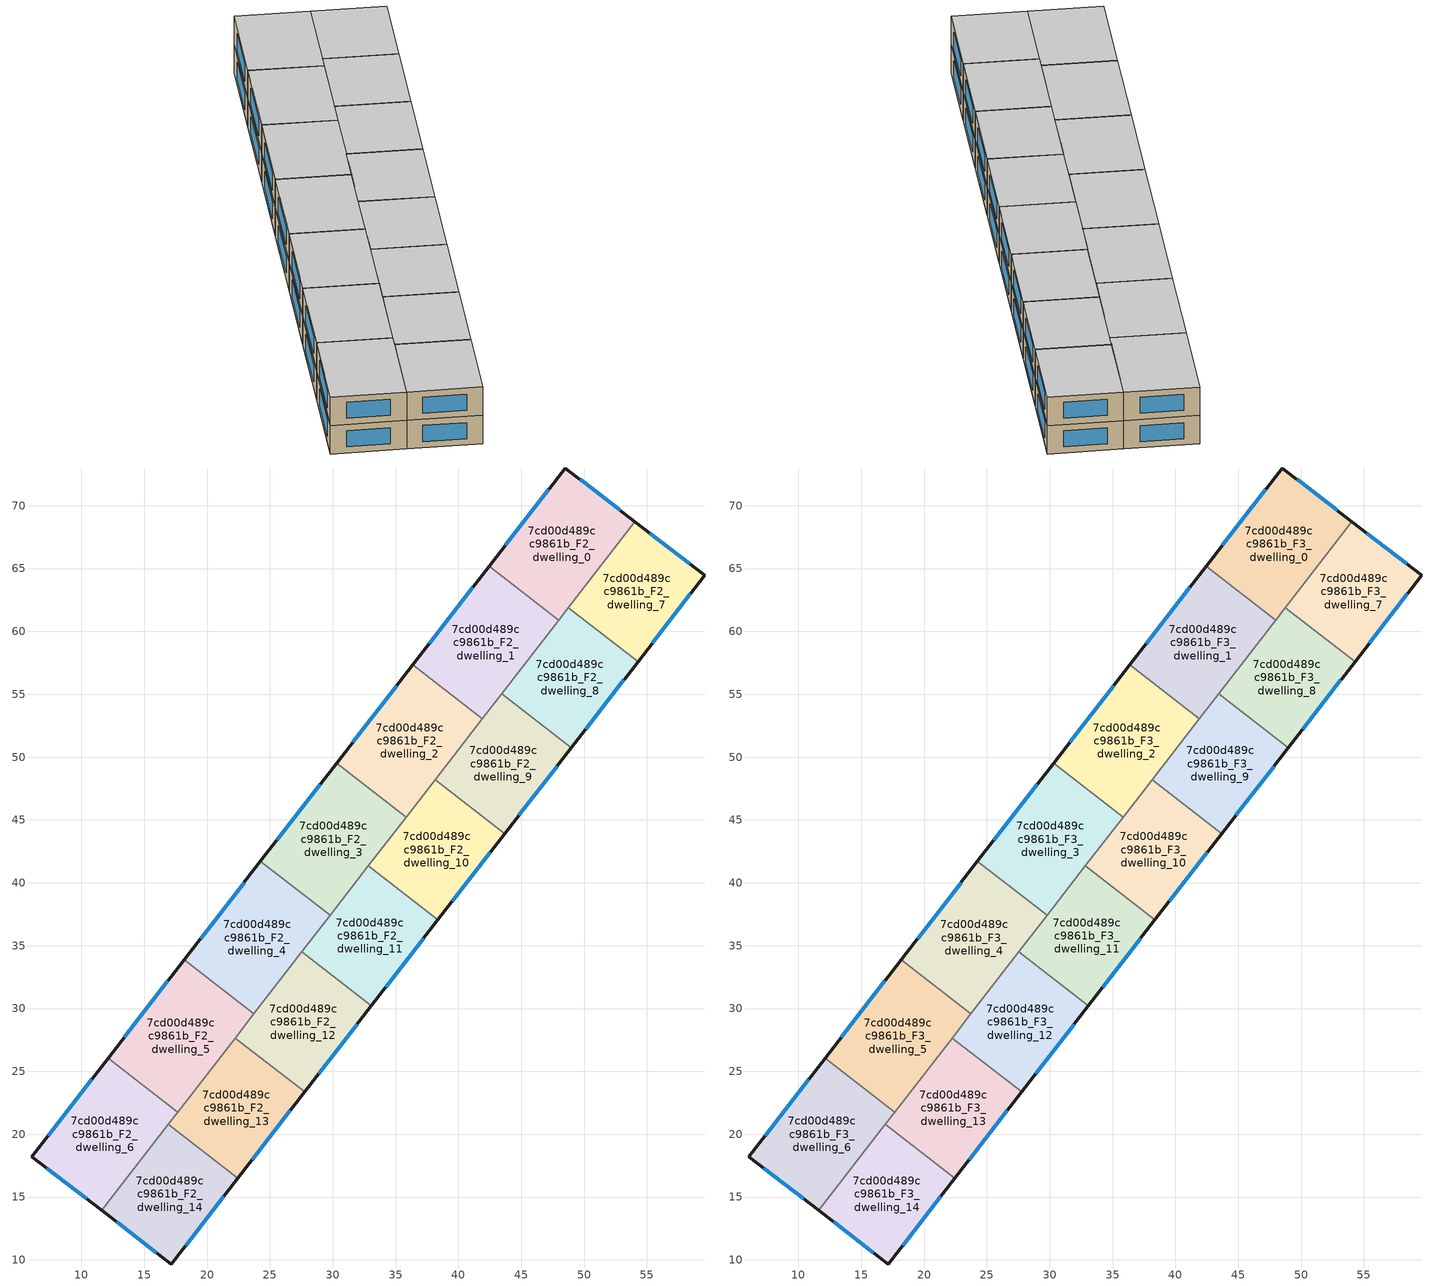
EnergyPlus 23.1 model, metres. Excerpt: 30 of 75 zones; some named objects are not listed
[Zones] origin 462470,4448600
7cd00d489cc9861b_F2_dwelling_0
 floor to 7cd00d489cc9861b_F1_dwelling_0 (EU_floor_Construction): 54.05,68.74 47.97,60.89 42.44,65.18 48.5,73 z6
 wall outside (EU_wall_Construction): 54.05,68.74 48.5,73 42.44,65.18 z6:9
 wall to 7cd00d489cc9861b_F2_dwelling_1 (EU_wall_Construction): 42.44,65.18 47.97,60.89 z6:9
 wall to 7cd00d489cc9861b_F2_dwelling_7 (EU_wall_Construction): 48.75,61.9 54.05,68.74 z6:9
 wall to 7cd00d489cc9861b_F2_dwelling_8 (EU_wall_Construction): 47.97,60.89 48.75,61.9 z6:9
 window (EU_Window_Construction): 52.86,69.65 49.69,72.09 / 47.2,71.33 43.74,66.86 z6.64:8.36
7cd00d489cc9861b_F2_dwelling_1
 floor to 7cd00d489cc9861b_F1_dwelling_1 (EU_floor_Construction): 47.97,60.89 41.91,53.07 36.37,57.35 42.44,65.18 z6
 wall outside (EU_wall_Construction): 42.44,65.18 36.37,57.35 z6:9
 wall to 7cd00d489cc9861b_F2_dwelling_2 (EU_wall_Construction): 36.37,57.35 41.91,53.07 z6:9
 wall to 7cd00d489cc9861b_F2_dwelling_8 (EU_wall_Construction): 43.44,55.05 47.97,60.89 z6:9
 wall to 7cd00d489cc9861b_F2_dwelling_9 (EU_wall_Construction): 41.91,53.07 43.44,55.05 z6:9
 window (EU_Window_Construction): 41.14,63.5 37.67,59.03 z6.64:8.36
7cd00d489cc9861b_F2_dwelling_10
 floor to 7cd00d489cc9861b_F1_dwelling_10 (EU_floor_Construction): 43.68,43.91 38.37,37.06 32.84,41.35 38.14,48.2 z6
 wall outside (EU_wall_Construction): 38.37,37.06 43.68,43.91 z6:9
 wall to 7cd00d489cc9861b_F2_dwelling_9 (EU_wall_Construction): 43.68,43.91 38.14,48.2 z6:9
 wall to 7cd00d489cc9861b_F2_dwelling_11 (EU_wall_Construction): 32.84,41.35 38.37,37.06 z6:9
 wall to 7cd00d489cc9861b_F2_dwelling_3 (EU_wall_Construction): 35.85,45.24 32.84,41.35 z6:9
 wall to 7cd00d489cc9861b_F2_dwelling_2 (EU_wall_Construction): 38.14,48.2 35.85,45.24 z6:9
 window (EU_Window_Construction): 39.51,38.53 42.54,42.44 z6.64:8.36
7cd00d489cc9861b_F2_dwelling_11
 floor to 7cd00d489cc9861b_F1_dwelling_11 (EU_floor_Construction): 38.37,37.06 33.07,30.21 27.53,34.5 32.84,41.35 z6
 wall outside (EU_wall_Construction): 33.07,30.21 38.37,37.06 z6:9
 wall to 7cd00d489cc9861b_F2_dwelling_12 (EU_wall_Construction): 27.53,34.5 33.07,30.21 z6:9
 wall to 7cd00d489cc9861b_F2_dwelling_4 (EU_wall_Construction): 29.78,37.41 27.53,34.5 z6:9
 wall to 7cd00d489cc9861b_F2_dwelling_3 (EU_wall_Construction): 32.84,41.35 29.78,37.41 z6:9
 window (EU_Window_Construction): 34.2,31.68 37.24,35.59 z6.64:8.36
7cd00d489cc9861b_F2_dwelling_12
 floor to 7cd00d489cc9861b_F1_dwelling_12 (EU_floor_Construction): 33.07,30.21 27.76,23.36 22.23,27.65 27.53,34.5 z6
 wall outside (EU_wall_Construction): 27.76,23.36 33.07,30.21 z6:9
 wall to 7cd00d489cc9861b_F2_dwelling_13 (EU_wall_Construction): 22.23,27.65 27.76,23.36 z6:9
 wall to 7cd00d489cc9861b_F2_dwelling_5 (EU_wall_Construction): 23.72,29.58 22.23,27.65 z6:9
 wall to 7cd00d489cc9861b_F2_dwelling_4 (EU_wall_Construction): 27.53,34.5 23.72,29.58 z6:9
 window (EU_Window_Construction): 28.9,24.83 31.93,28.75 z6.64:8.36
7cd00d489cc9861b_F2_dwelling_13
 floor to 7cd00d489cc9861b_F1_dwelling_13 (EU_floor_Construction): 27.76,23.36 22.46,16.51 16.92,20.8 22.23,27.65 z6
 wall outside (EU_wall_Construction): 22.46,16.51 27.76,23.36 z6:9
 wall to 7cd00d489cc9861b_F2_dwelling_14 (EU_wall_Construction): 16.92,20.8 22.46,16.51 z6:9
 wall to 7cd00d489cc9861b_F2_dwelling_6 (EU_wall_Construction): 17.66,21.76 16.92,20.8 z6:9
 wall to 7cd00d489cc9861b_F2_dwelling_5 (EU_wall_Construction): 22.23,27.65 17.66,21.76 z6:9
 window (EU_Window_Construction): 23.59,17.98 26.63,21.9 z6.64:8.36
7cd00d489cc9861b_F2_dwelling_14
 floor to 7cd00d489cc9861b_F1_dwelling_14 (EU_floor_Construction): 22.46,16.51 17.16,9.68 11.61,13.94 16.92,20.8 z6
 wall outside (EU_wall_Construction): 11.61,13.94 17.16,9.68 22.46,16.51 z6:9
 wall to 7cd00d489cc9861b_F2_dwelling_6 (EU_wall_Construction): 16.92,20.8 11.61,13.94 z6:9
 window (EU_Window_Construction): 18.3,11.14 21.32,15.05 / 12.8,13.03 15.97,10.59 z6.64:8.36
7cd00d489cc9861b_F2_dwelling_2
 floor to 7cd00d489cc9861b_F1_dwelling_2 (EU_floor_Construction): 41.91,53.07 35.84,45.24 30.31,49.52 36.37,57.35 z6
 wall outside (EU_wall_Construction): 36.37,57.35 30.31,49.52 z6:9
 wall to 7cd00d489cc9861b_F2_dwelling_3 (EU_wall_Construction): 30.31,49.52 35.84,45.24 z6:9
 wall to 7cd00d489cc9861b_F2_dwelling_9 (EU_wall_Construction): 38.14,48.2 41.91,53.07 z6:9
 window (EU_Window_Construction): 35.07,55.68 31.61,51.2 z6.64:8.36
7cd00d489cc9861b_F2_dwelling_3
 floor to 7cd00d489cc9861b_F1_dwelling_3 (EU_floor_Construction): 35.84,45.24 29.78,37.41 24.25,41.7 30.31,49.52 z6
 wall outside (EU_wall_Construction): 30.31,49.52 24.25,41.7 z6:9
 wall to 7cd00d489cc9861b_F2_dwelling_4 (EU_wall_Construction): 24.25,41.7 29.78,37.41 z6:9
 window (EU_Window_Construction): 29.01,47.85 25.54,43.37 z6.64:8.36
7cd00d489cc9861b_F2_dwelling_4
 floor to 7cd00d489cc9861b_F1_dwelling_4 (EU_floor_Construction): 29.78,37.41 23.72,29.58 18.18,33.87 24.25,41.7 z6
 wall outside (EU_wall_Construction): 24.25,41.7 18.18,33.87 z6:9
 wall to 7cd00d489cc9861b_F2_dwelling_5 (EU_wall_Construction): 18.18,33.87 23.72,29.58 z6:9
 window (EU_Window_Construction): 22.95,40.02 19.48,35.55 z6.64:8.36
7cd00d489cc9861b_F2_dwelling_5
 floor to 7cd00d489cc9861b_F1_dwelling_5 (EU_floor_Construction): 23.72,29.58 17.66,21.76 12.12,26.05 18.18,33.87 z6
 wall outside (EU_wall_Construction): 18.18,33.87 12.12,26.05 z6:9
 wall to 7cd00d489cc9861b_F2_dwelling_6 (EU_wall_Construction): 12.12,26.05 17.66,21.76 z6:9
 window (EU_Window_Construction): 16.89,32.2 13.42,27.72 z6.64:8.36
7cd00d489cc9861b_F2_dwelling_6
 floor to 7cd00d489cc9861b_F1_dwelling_6 (EU_floor_Construction): 17.66,21.76 11.61,13.94 6.05,18.21 12.12,26.05 z6
 wall outside (EU_wall_Construction): 12.12,26.05 6.05,18.21 11.61,13.94 z6:9
 window (EU_Window_Construction): 7.24,17.3 10.42,14.86 / 10.82,24.37 7.35,19.89 z6.64:8.36
7cd00d489cc9861b_F2_dwelling_7
 floor to 7cd00d489cc9861b_F1_dwelling_7 (EU_floor_Construction): 59.6,64.47 54.29,57.61 48.75,61.9 54.05,68.74 z6
 wall outside (EU_wall_Construction): 54.29,57.61 59.6,64.47 54.05,68.74 z6:9
 wall to 7cd00d489cc9861b_F2_dwelling_8 (EU_wall_Construction): 48.75,61.9 54.29,57.61 z6:9
 window (EU_Window_Construction): 58.41,65.38 55.24,67.82 / 55.42,59.08 58.46,63 z6.64:8.36
7cd00d489cc9861b_F2_dwelling_8
 floor to 7cd00d489cc9861b_F1_dwelling_8 (EU_floor_Construction): 54.29,57.61 48.98,50.76 43.44,55.05 48.75,61.9 z6
 wall outside (EU_wall_Construction): 48.98,50.76 54.29,57.61 z6:9
 wall to 7cd00d489cc9861b_F2_dwelling_9 (EU_wall_Construction): 43.44,55.05 48.98,50.76 z6:9
 window (EU_Window_Construction): 50.12,52.23 53.15,56.14 z6.64:8.36
7cd00d489cc9861b_F2_dwelling_9
 floor to 7cd00d489cc9861b_F1_dwelling_9 (EU_floor_Construction): 48.98,50.76 43.68,43.91 38.14,48.2 43.44,55.05 z6
 wall outside (EU_wall_Construction): 43.68,43.91 48.98,50.76 z6:9
 window (EU_Window_Construction): 44.81,45.38 47.84,49.29 z6.64:8.36
7cd00d489cc9861b_F3_dwelling_0
 floor to 7cd00d489cc9861b_F2_dwelling_0 (EU_floor_Construction): 54.05,68.74 47.97,60.89 42.44,65.18 48.5,73 z9
 wall outside (EU_wall_Construction): 54.05,68.74 48.5,73 42.44,65.18 z9:12
 wall to 7cd00d489cc9861b_F3_dwelling_1 (EU_wall_Construction): 42.44,65.18 47.97,60.89 z9:12
 wall to 7cd00d489cc9861b_F3_dwelling_7 (EU_wall_Construction): 48.75,61.9 54.05,68.74 z9:12
 wall to 7cd00d489cc9861b_F3_dwelling_8 (EU_wall_Construction): 47.97,60.89 48.75,61.9 z9:12
 window (EU_Window_Construction): 52.86,69.65 49.69,72.09 / 47.2,71.33 43.74,66.86 z9.64:11.36
 ceiling to 7cd00d489cc9861b_F4_dwelling_0 (EU_floor_Construction): 47.97,60.89 54.05,68.74 48.5,73 42.44,65.18 z12
7cd00d489cc9861b_F3_dwelling_1
 floor to 7cd00d489cc9861b_F2_dwelling_1 (EU_floor_Construction): 47.97,60.89 41.91,53.07 36.37,57.35 42.44,65.18 z9
 wall outside (EU_wall_Construction): 42.44,65.18 36.37,57.35 z9:12
 wall to 7cd00d489cc9861b_F3_dwelling_2 (EU_wall_Construction): 36.37,57.35 41.91,53.07 z9:12
 wall to 7cd00d489cc9861b_F3_dwelling_8 (EU_wall_Construction): 43.44,55.05 47.97,60.89 z9:12
 wall to 7cd00d489cc9861b_F3_dwelling_9 (EU_wall_Construction): 41.91,53.07 43.44,55.05 z9:12
 window (EU_Window_Construction): 41.14,63.5 37.67,59.03 z9.64:11.36
 ceiling to 7cd00d489cc9861b_F4_dwelling_1 (EU_floor_Construction): 41.91,53.07 47.97,60.89 42.44,65.18 36.37,57.35 z12
7cd00d489cc9861b_F3_dwelling_10
 floor to 7cd00d489cc9861b_F2_dwelling_10 (EU_floor_Construction): 43.68,43.91 38.37,37.06 32.84,41.35 38.14,48.2 z9
 wall outside (EU_wall_Construction): 38.37,37.06 43.68,43.91 z9:12
 wall to 7cd00d489cc9861b_F3_dwelling_9 (EU_wall_Construction): 43.68,43.91 38.14,48.2 z9:12
 wall to 7cd00d489cc9861b_F3_dwelling_11 (EU_wall_Construction): 32.84,41.35 38.37,37.06 z9:12
 wall to 7cd00d489cc9861b_F3_dwelling_3 (EU_wall_Construction): 35.85,45.24 32.84,41.35 z9:12
 wall to 7cd00d489cc9861b_F3_dwelling_2 (EU_wall_Construction): 38.14,48.2 35.85,45.24 z9:12
 window (EU_Window_Construction): 39.51,38.53 42.54,42.44 z9.64:11.36
 ceiling to 7cd00d489cc9861b_F4_dwelling_10 (EU_floor_Construction): 38.37,37.06 43.68,43.91 38.14,48.2 32.84,41.35 z12
7cd00d489cc9861b_F3_dwelling_11
 floor to 7cd00d489cc9861b_F2_dwelling_11 (EU_floor_Construction): 38.37,37.06 33.07,30.21 27.53,34.5 32.84,41.35 z9
 wall outside (EU_wall_Construction): 33.07,30.21 38.37,37.06 z9:12
 wall to 7cd00d489cc9861b_F3_dwelling_12 (EU_wall_Construction): 27.53,34.5 33.07,30.21 z9:12
 wall to 7cd00d489cc9861b_F3_dwelling_4 (EU_wall_Construction): 29.78,37.41 27.53,34.5 z9:12
 wall to 7cd00d489cc9861b_F3_dwelling_3 (EU_wall_Construction): 32.84,41.35 29.78,37.41 z9:12
 window (EU_Window_Construction): 34.2,31.68 37.24,35.59 z9.64:11.36
 ceiling to 7cd00d489cc9861b_F4_dwelling_11 (EU_floor_Construction): 33.07,30.21 38.37,37.06 32.84,41.35 27.53,34.5 z12
7cd00d489cc9861b_F3_dwelling_12
 floor to 7cd00d489cc9861b_F2_dwelling_12 (EU_floor_Construction): 33.07,30.21 27.76,23.36 22.23,27.65 27.53,34.5 z9
 wall outside (EU_wall_Construction): 27.76,23.36 33.07,30.21 z9:12
 wall to 7cd00d489cc9861b_F3_dwelling_13 (EU_wall_Construction): 22.23,27.65 27.76,23.36 z9:12
 wall to 7cd00d489cc9861b_F3_dwelling_5 (EU_wall_Construction): 23.72,29.58 22.23,27.65 z9:12
 wall to 7cd00d489cc9861b_F3_dwelling_4 (EU_wall_Construction): 27.53,34.5 23.72,29.58 z9:12
 window (EU_Window_Construction): 28.9,24.83 31.93,28.75 z9.64:11.36
 ceiling to 7cd00d489cc9861b_F4_dwelling_12 (EU_floor_Construction): 27.76,23.36 33.07,30.21 27.53,34.5 22.23,27.65 z12
7cd00d489cc9861b_F3_dwelling_13
 floor to 7cd00d489cc9861b_F2_dwelling_13 (EU_floor_Construction): 27.76,23.36 22.46,16.51 16.92,20.8 22.23,27.65 z9
 wall outside (EU_wall_Construction): 22.46,16.51 27.76,23.36 z9:12
 wall to 7cd00d489cc9861b_F3_dwelling_14 (EU_wall_Construction): 16.92,20.8 22.46,16.51 z9:12
 wall to 7cd00d489cc9861b_F3_dwelling_6 (EU_wall_Construction): 17.66,21.76 16.92,20.8 z9:12
 wall to 7cd00d489cc9861b_F3_dwelling_5 (EU_wall_Construction): 22.23,27.65 17.66,21.76 z9:12
 window (EU_Window_Construction): 23.59,17.98 26.63,21.9 z9.64:11.36
 ceiling to 7cd00d489cc9861b_F4_dwelling_13 (EU_floor_Construction): 22.46,16.51 27.76,23.36 22.23,27.65 16.92,20.8 z12
7cd00d489cc9861b_F3_dwelling_14
 floor to 7cd00d489cc9861b_F2_dwelling_14 (EU_floor_Construction): 22.46,16.51 17.16,9.68 11.61,13.94 16.92,20.8 z9
 wall outside (EU_wall_Construction): 11.61,13.94 17.16,9.68 22.46,16.51 z9:12
 wall to 7cd00d489cc9861b_F3_dwelling_6 (EU_wall_Construction): 16.92,20.8 11.61,13.94 z9:12
 window (EU_Window_Construction): 18.3,11.14 21.32,15.05 / 12.8,13.03 15.97,10.59 z9.64:11.36
 ceiling to 7cd00d489cc9861b_F4_dwelling_14 (EU_floor_Construction): 17.16,9.68 22.46,16.51 16.92,20.8 11.61,13.94 z12
7cd00d489cc9861b_F3_dwelling_2
 floor to 7cd00d489cc9861b_F2_dwelling_2 (EU_floor_Construction): 41.91,53.07 35.84,45.24 30.31,49.52 36.37,57.35 z9
 wall outside (EU_wall_Construction): 36.37,57.35 30.31,49.52 z9:12
 wall to 7cd00d489cc9861b_F3_dwelling_3 (EU_wall_Construction): 30.31,49.52 35.84,45.24 z9:12
 wall to 7cd00d489cc9861b_F3_dwelling_9 (EU_wall_Construction): 38.14,48.2 41.91,53.07 z9:12
 window (EU_Window_Construction): 35.07,55.68 31.61,51.2 z9.64:11.36
 ceiling to 7cd00d489cc9861b_F4_dwelling_2 (EU_floor_Construction): 35.84,45.24 41.91,53.07 36.37,57.35 30.31,49.52 z12
7cd00d489cc9861b_F3_dwelling_3
 floor to 7cd00d489cc9861b_F2_dwelling_3 (EU_floor_Construction): 35.84,45.24 29.78,37.41 24.25,41.7 30.31,49.52 z9
 wall outside (EU_wall_Construction): 30.31,49.52 24.25,41.7 z9:12
 wall to 7cd00d489cc9861b_F3_dwelling_4 (EU_wall_Construction): 24.25,41.7 29.78,37.41 z9:12
 window (EU_Window_Construction): 29.01,47.85 25.54,43.37 z9.64:11.36
 ceiling to 7cd00d489cc9861b_F4_dwelling_3 (EU_floor_Construction): 29.78,37.41 35.84,45.24 30.31,49.52 24.25,41.7 z12
7cd00d489cc9861b_F3_dwelling_4
 floor to 7cd00d489cc9861b_F2_dwelling_4 (EU_floor_Construction): 29.78,37.41 23.72,29.58 18.18,33.87 24.25,41.7 z9
 wall outside (EU_wall_Construction): 24.25,41.7 18.18,33.87 z9:12
 wall to 7cd00d489cc9861b_F3_dwelling_5 (EU_wall_Construction): 18.18,33.87 23.72,29.58 z9:12
 window (EU_Window_Construction): 22.95,40.02 19.48,35.55 z9.64:11.36
 ceiling to 7cd00d489cc9861b_F4_dwelling_4 (EU_floor_Construction): 23.72,29.58 29.78,37.41 24.25,41.7 18.18,33.87 z12
7cd00d489cc9861b_F3_dwelling_5
 floor to 7cd00d489cc9861b_F2_dwelling_5 (EU_floor_Construction): 23.72,29.58 17.66,21.76 12.12,26.05 18.18,33.87 z9
 wall outside (EU_wall_Construction): 18.18,33.87 12.12,26.05 z9:12
 wall to 7cd00d489cc9861b_F3_dwelling_6 (EU_wall_Construction): 12.12,26.05 17.66,21.76 z9:12
 window (EU_Window_Construction): 16.89,32.2 13.42,27.72 z9.64:11.36
 ceiling to 7cd00d489cc9861b_F4_dwelling_5 (EU_floor_Construction): 17.66,21.76 23.72,29.58 18.18,33.87 12.12,26.05 z12
7cd00d489cc9861b_F3_dwelling_6
 floor to 7cd00d489cc9861b_F2_dwelling_6 (EU_floor_Construction): 17.66,21.76 11.61,13.94 6.05,18.21 12.12,26.05 z9
 wall outside (EU_wall_Construction): 12.12,26.05 6.05,18.21 11.61,13.94 z9:12
 window (EU_Window_Construction): 7.24,17.3 10.42,14.86 / 10.82,24.37 7.35,19.89 z9.64:11.36
 ceiling to 7cd00d489cc9861b_F4_dwelling_6 (EU_floor_Construction): 11.61,13.94 17.66,21.76 12.12,26.05 6.05,18.21 z12
7cd00d489cc9861b_F3_dwelling_7
 floor to 7cd00d489cc9861b_F2_dwelling_7 (EU_floor_Construction): 59.6,64.47 54.29,57.61 48.75,61.9 54.05,68.74 z9
 wall outside (EU_wall_Construction): 54.29,57.61 59.6,64.47 54.05,68.74 z9:12
 wall to 7cd00d489cc9861b_F3_dwelling_8 (EU_wall_Construction): 48.75,61.9 54.29,57.61 z9:12
 window (EU_Window_Construction): 58.41,65.38 55.24,67.82 / 55.42,59.08 58.46,63 z9.64:11.36
 ceiling to 7cd00d489cc9861b_F4_dwelling_7 (EU_floor_Construction): 54.29,57.61 59.6,64.47 54.05,68.74 48.75,61.9 z12
7cd00d489cc9861b_F3_dwelling_8
 floor to 7cd00d489cc9861b_F2_dwelling_8 (EU_floor_Construction): 54.29,57.61 48.98,50.76 43.44,55.05 48.75,61.9 z9
 wall outside (EU_wall_Construction): 48.98,50.76 54.29,57.61 z9:12
 wall to 7cd00d489cc9861b_F3_dwelling_9 (EU_wall_Construction): 43.44,55.05 48.98,50.76 z9:12
 window (EU_Window_Construction): 50.12,52.23 53.15,56.14 z9.64:11.36
 ceiling to 7cd00d489cc9861b_F4_dwelling_8 (EU_floor_Construction): 48.98,50.76 54.29,57.61 48.75,61.9 43.44,55.05 z12
7cd00d489cc9861b_F3_dwelling_9
 floor to 7cd00d489cc9861b_F2_dwelling_9 (EU_floor_Construction): 48.98,50.76 43.68,43.91 38.14,48.2 43.44,55.05 z9
 wall outside (EU_wall_Construction): 43.68,43.91 48.98,50.76 z9:12
 window (EU_Window_Construction): 44.81,45.38 47.84,49.29 z9.64:11.36
 ceiling to 7cd00d489cc9861b_F4_dwelling_9 (EU_floor_Construction): 43.68,43.91 48.98,50.76 43.44,55.05 38.14,48.2 z12
[Building]
EU S2 Campaign: North Axis=0; Terrain=City; Solar Distribution=FullExterior
[Site:Location]
Yerevan-Zvartnots.Intl.AP: Latitude=40.15; Longitude=44.383; Time Zone=4; Elevation=854
[SizingPeriod:WeatherFileDays]
AnnualSizingPeriod: Begin Month=1; Begin Day of Month=1; End Month=12; End Day of Month=31; Day of Week for Start Day=Monday; Use Weather File Daylight Saving Period=No; Use Weather File Rain and Snow Indicators=No
[MATERIAL]
EU_InternalMass_Material: Roughness=MediumRough; Thickness=0.1; Conductivity=1; Density=1800; Specific Heat=900; Thermal Absorptance=0.9; Solar Absorptance=0.7; Visible Absorptance=0.7
[MATERIAL:NOMASS] Roughness=MediumRough; Thermal Absorptance=0.9; Solar Absorptance=0.7; Visible Absorptance=0.7
Name | Thermal Resistance
EU_wall_NoMass | 1.05043
EU_floor_NoMass | 0.478065
[WINDOWMATERIAL:SIMPLEGLAZINGSYSTEM]
EU_Window_SimpleGlazing: UFactor=2.5566; Solar Heat Gain Coefficient=0.75; Visible Transmittance=0.75
[CONSTRUCTION]
EU_wall_Construction: EU_wall_NoMass
EU_floor_Construction: EU_floor_NoMass
EU_Window_Construction: EU_Window_SimpleGlazing
EU_InternalMass_Construction: EU_InternalMass_Material
[ZONE] Type=1; Multiplier=1; Ceiling Height=autocalculate; Floor Area=autocalculate; Part of Total Floor Area=Yes
Name | Volume
7cd00d489cc9861b_F2_dwelling_0; 7cd00d489cc9861b_F3_dwelling_0 | 207.995
7cd00d489cc9861b_F2_dwelling_1; 7cd00d489cc9861b_F3_dwelling_1 | 207.984
7cd00d489cc9861b_F2_dwelling_10; 7cd00d489cc9861b_F3_dwelling_10; 7cd00d489cc9861b_F2_dwelling_12; 7cd00d489cc9861b_F3_dwelling_12; 7cd00d489cc9861b_F2_dwelling_13; 7cd00d489cc9861b_F3_dwelling_13; 7cd00d489cc9861b_F2_dwelling_8; 7cd00d489cc9861b_F3_dwelling_8 | 182.012
7cd00d489cc9861b_F2_dwelling_11; 7cd00d489cc9861b_F3_dwelling_11; 7cd00d489cc9861b_F2_dwelling_9; 7cd00d489cc9861b_F3_dwelling_9 | 181.999
7cd00d489cc9861b_F2_dwelling_14; 7cd00d489cc9861b_F3_dwelling_14 | 182.005
7cd00d489cc9861b_F2_dwelling_2; 7cd00d489cc9861b_F3_dwelling_2 | 208.009
7cd00d489cc9861b_F2_dwelling_3; 7cd00d489cc9861b_F3_dwelling_3 | 207.991
7cd00d489cc9861b_F2_dwelling_4; 7cd00d489cc9861b_F3_dwelling_4 | 207.98
7cd00d489cc9861b_F2_dwelling_5; 7cd00d489cc9861b_F3_dwelling_5 | 207.986
7cd00d489cc9861b_F2_dwelling_6; 7cd00d489cc9861b_F3_dwelling_6 | 207.992
7cd00d489cc9861b_F2_dwelling_7; 7cd00d489cc9861b_F3_dwelling_7 | 182.017
[INTERNALMASS] Construction=EU_InternalMass_Construction
Name | Zone or ZoneList | Surface Area
7cd00d489cc9861b_F2_dwelling_0_EU_InternalMass | 7cd00d489cc9861b_F2_dwelling_0 | 69.3318
7cd00d489cc9861b_F2_dwelling_1_EU_InternalMass | 7cd00d489cc9861b_F2_dwelling_1 | 69.3281
7cd00d489cc9861b_F2_dwelling_2_EU_InternalMass | 7cd00d489cc9861b_F2_dwelling_2 | 69.3362
7cd00d489cc9861b_F2_dwelling_3_EU_InternalMass | 7cd00d489cc9861b_F2_dwelling_3 | 69.3302
7cd00d489cc9861b_F2_dwelling_4_EU_InternalMass | 7cd00d489cc9861b_F2_dwelling_4 | 69.3267
7cd00d489cc9861b_F2_dwelling_5_EU_InternalMass | 7cd00d489cc9861b_F2_dwelling_5 | 69.3287
7cd00d489cc9861b_F2_dwelling_6_EU_InternalMass | 7cd00d489cc9861b_F2_dwelling_6 | 69.3305
7cd00d489cc9861b_F2_dwelling_7_EU_InternalMass | 7cd00d489cc9861b_F2_dwelling_7 | 60.6722
7cd00d489cc9861b_F2_dwelling_8_EU_InternalMass | 7cd00d489cc9861b_F2_dwelling_8 | 60.6706
7cd00d489cc9861b_F2_dwelling_9_EU_InternalMass | 7cd00d489cc9861b_F2_dwelling_9 | 60.6665
7cd00d489cc9861b_F2_dwelling_10_EU_InternalMass | 7cd00d489cc9861b_F2_dwelling_10 | 60.6706
7cd00d489cc9861b_F2_dwelling_11_EU_InternalMass | 7cd00d489cc9861b_F2_dwelling_11 | 60.6663
7cd00d489cc9861b_F2_dwelling_12_EU_InternalMass | 7cd00d489cc9861b_F2_dwelling_12 | 60.6708
7cd00d489cc9861b_F2_dwelling_13_EU_InternalMass | 7cd00d489cc9861b_F2_dwelling_13 | 60.6706
7cd00d489cc9861b_F2_dwelling_14_EU_InternalMass | 7cd00d489cc9861b_F2_dwelling_14 | 60.6682
7cd00d489cc9861b_F3_dwelling_0_EU_InternalMass | 7cd00d489cc9861b_F3_dwelling_0 | 69.3318
7cd00d489cc9861b_F3_dwelling_1_EU_InternalMass | 7cd00d489cc9861b_F3_dwelling_1 | 69.3281
7cd00d489cc9861b_F3_dwelling_2_EU_InternalMass | 7cd00d489cc9861b_F3_dwelling_2 | 69.3362
7cd00d489cc9861b_F3_dwelling_3_EU_InternalMass | 7cd00d489cc9861b_F3_dwelling_3 | 69.3302
7cd00d489cc9861b_F3_dwelling_4_EU_InternalMass | 7cd00d489cc9861b_F3_dwelling_4 | 69.3267
7cd00d489cc9861b_F3_dwelling_5_EU_InternalMass | 7cd00d489cc9861b_F3_dwelling_5 | 69.3287
7cd00d489cc9861b_F3_dwelling_6_EU_InternalMass | 7cd00d489cc9861b_F3_dwelling_6 | 69.3305
7cd00d489cc9861b_F3_dwelling_7_EU_InternalMass | 7cd00d489cc9861b_F3_dwelling_7 | 60.6722
7cd00d489cc9861b_F3_dwelling_8_EU_InternalMass | 7cd00d489cc9861b_F3_dwelling_8 | 60.6706
7cd00d489cc9861b_F3_dwelling_9_EU_InternalMass | 7cd00d489cc9861b_F3_dwelling_9 | 60.6665
7cd00d489cc9861b_F3_dwelling_10_EU_InternalMass | 7cd00d489cc9861b_F3_dwelling_10 | 60.6706
7cd00d489cc9861b_F3_dwelling_11_EU_InternalMass | 7cd00d489cc9861b_F3_dwelling_11 | 60.6663
7cd00d489cc9861b_F3_dwelling_12_EU_InternalMass | 7cd00d489cc9861b_F3_dwelling_12 | 60.6708
7cd00d489cc9861b_F3_dwelling_13_EU_InternalMass | 7cd00d489cc9861b_F3_dwelling_13 | 60.6706
7cd00d489cc9861b_F3_dwelling_14_EU_InternalMass | 7cd00d489cc9861b_F3_dwelling_14 | 60.6682
[OTHEREQUIPMENT] Fuel Type=Electricity; Design Level Calculation Method=Watts/Area; Power per Zone Floor Area=1; Fraction Latent=0; Fraction Radiant=0; Fraction Lost=0; Carbon Dioxide Generation Rate=0; EndUse Subcategory=EU_Step8_InternalGains
Name | Zone or ZoneList or Space or SpaceList | Schedule
EU_Step8_InternalGain_7cd00d489cc9861b_F2_dwelling_0_f000 | 7cd00d489cc9861b_F2_dwelling_0 | EU_Step8_GainSchedule_7cd00d489cc9861b_F2_dwelling_0_f000
EU_Step8_InternalGain_7cd00d489cc9861b_F2_dwelling_1_f000 | 7cd00d489cc9861b_F2_dwelling_1 | EU_Step8_GainSchedule_7cd00d489cc9861b_F2_dwelling_1_f000
EU_Step8_InternalGain_7cd00d489cc9861b_F2_dwelling_2_f000 | 7cd00d489cc9861b_F2_dwelling_2 | EU_Step8_GainSchedule_7cd00d489cc9861b_F2_dwelling_2_f000
EU_Step8_InternalGain_7cd00d489cc9861b_F2_dwelling_3_f000 | 7cd00d489cc9861b_F2_dwelling_3 | EU_Step8_GainSchedule_7cd00d489cc9861b_F2_dwelling_3_f000
EU_Step8_InternalGain_7cd00d489cc9861b_F2_dwelling_4_f000 | 7cd00d489cc9861b_F2_dwelling_4 | EU_Step8_GainSchedule_7cd00d489cc9861b_F2_dwelling_4_f000
EU_Step8_InternalGain_7cd00d489cc9861b_F2_dwelling_5_f000 | 7cd00d489cc9861b_F2_dwelling_5 | EU_Step8_GainSchedule_7cd00d489cc9861b_F2_dwelling_5_f000
EU_Step8_InternalGain_7cd00d489cc9861b_F2_dwelling_6_f000 | 7cd00d489cc9861b_F2_dwelling_6 | EU_Step8_GainSchedule_7cd00d489cc9861b_F2_dwelling_6_f000
EU_Step8_InternalGain_7cd00d489cc9861b_F2_dwelling_7_f000 | 7cd00d489cc9861b_F2_dwelling_7 | EU_Step8_GainSchedule_7cd00d489cc9861b_F2_dwelling_7_f000
EU_Step8_InternalGain_7cd00d489cc9861b_F2_dwelling_8_f000 | 7cd00d489cc9861b_F2_dwelling_8 | EU_Step8_GainSchedule_7cd00d489cc9861b_F2_dwelling_8_f000
EU_Step8_InternalGain_7cd00d489cc9861b_F2_dwelling_9_f000 | 7cd00d489cc9861b_F2_dwelling_9 | EU_Step8_GainSchedule_7cd00d489cc9861b_F2_dwelling_9_f000
EU_Step8_InternalGain_7cd00d489cc9861b_F2_dwelling_10_f000 | 7cd00d489cc9861b_F2_dwelling_10 | EU_Step8_GainSchedule_7cd00d489cc9861b_F2_dwelling_10_f000
EU_Step8_InternalGain_7cd00d489cc9861b_F2_dwelling_11_f000 | 7cd00d489cc9861b_F2_dwelling_11 | EU_Step8_GainSchedule_7cd00d489cc9861b_F2_dwelling_11_f000
EU_Step8_InternalGain_7cd00d489cc9861b_F2_dwelling_12_f000 | 7cd00d489cc9861b_F2_dwelling_12 | EU_Step8_GainSchedule_7cd00d489cc9861b_F2_dwelling_12_f000
EU_Step8_InternalGain_7cd00d489cc9861b_F2_dwelling_13_f000 | 7cd00d489cc9861b_F2_dwelling_13 | EU_Step8_GainSchedule_7cd00d489cc9861b_F2_dwelling_13_f000
EU_Step8_InternalGain_7cd00d489cc9861b_F2_dwelling_14_f000 | 7cd00d489cc9861b_F2_dwelling_14 | EU_Step8_GainSchedule_7cd00d489cc9861b_F2_dwelling_14_f000
EU_Step8_InternalGain_7cd00d489cc9861b_F3_dwelling_0_f000 | 7cd00d489cc9861b_F3_dwelling_0 | EU_Step8_GainSchedule_7cd00d489cc9861b_F3_dwelling_0_f000
EU_Step8_InternalGain_7cd00d489cc9861b_F3_dwelling_1_f000 | 7cd00d489cc9861b_F3_dwelling_1 | EU_Step8_GainSchedule_7cd00d489cc9861b_F3_dwelling_1_f000
EU_Step8_InternalGain_7cd00d489cc9861b_F3_dwelling_2_f000 | 7cd00d489cc9861b_F3_dwelling_2 | EU_Step8_GainSchedule_7cd00d489cc9861b_F3_dwelling_2_f000
EU_Step8_InternalGain_7cd00d489cc9861b_F3_dwelling_3_f000 | 7cd00d489cc9861b_F3_dwelling_3 | EU_Step8_GainSchedule_7cd00d489cc9861b_F3_dwelling_3_f000
EU_Step8_InternalGain_7cd00d489cc9861b_F3_dwelling_4_f000 | 7cd00d489cc9861b_F3_dwelling_4 | EU_Step8_GainSchedule_7cd00d489cc9861b_F3_dwelling_4_f000
EU_Step8_InternalGain_7cd00d489cc9861b_F3_dwelling_5_f000 | 7cd00d489cc9861b_F3_dwelling_5 | EU_Step8_GainSchedule_7cd00d489cc9861b_F3_dwelling_5_f000
EU_Step8_InternalGain_7cd00d489cc9861b_F3_dwelling_6_f000 | 7cd00d489cc9861b_F3_dwelling_6 | EU_Step8_GainSchedule_7cd00d489cc9861b_F3_dwelling_6_f000
EU_Step8_InternalGain_7cd00d489cc9861b_F3_dwelling_7_f000 | 7cd00d489cc9861b_F3_dwelling_7 | EU_Step8_GainSchedule_7cd00d489cc9861b_F3_dwelling_7_f000
EU_Step8_InternalGain_7cd00d489cc9861b_F3_dwelling_8_f000 | 7cd00d489cc9861b_F3_dwelling_8 | EU_Step8_GainSchedule_7cd00d489cc9861b_F3_dwelling_8_f000
EU_Step8_InternalGain_7cd00d489cc9861b_F3_dwelling_9_f000 | 7cd00d489cc9861b_F3_dwelling_9 | EU_Step8_GainSchedule_7cd00d489cc9861b_F3_dwelling_9_f000
EU_Step8_InternalGain_7cd00d489cc9861b_F3_dwelling_10_f000 | 7cd00d489cc9861b_F3_dwelling_10 | EU_Step8_GainSchedule_7cd00d489cc9861b_F3_dwelling_10_f000
EU_Step8_InternalGain_7cd00d489cc9861b_F3_dwelling_11_f000 | 7cd00d489cc9861b_F3_dwelling_11 | EU_Step8_GainSchedule_7cd00d489cc9861b_F3_dwelling_11_f000
EU_Step8_InternalGain_7cd00d489cc9861b_F3_dwelling_12_f000 | 7cd00d489cc9861b_F3_dwelling_12 | EU_Step8_GainSchedule_7cd00d489cc9861b_F3_dwelling_12_f000
EU_Step8_InternalGain_7cd00d489cc9861b_F3_dwelling_13_f000 | 7cd00d489cc9861b_F3_dwelling_13 | EU_Step8_GainSchedule_7cd00d489cc9861b_F3_dwelling_13_f000
EU_Step8_InternalGain_7cd00d489cc9861b_F3_dwelling_14_f000 | 7cd00d489cc9861b_F3_dwelling_14 | EU_Step8_GainSchedule_7cd00d489cc9861b_F3_dwelling_14_f000
[ZONEVENTILATION:DESIGNFLOWRATE] Schedule=EU_AlwaysOn; Design Flow Rate Calculation Method=AirChanges/Hour; Air Changes per Hour=0.557805; Ventilation Type=Natural; Fan Pressure Rise=0; Fan Total Efficiency=1; Constant Term Coefficient=1; Temperature Term Coefficient=0; Velocity Term Coefficient=0; Velocity Squared Term Coefficient=0; Minimum Indoor Temperature=-100; Maximum Indoor Temperature=100; Delta Temperature=-100; Minimum Outdoor Temperature=-100; Maximum Outdoor Temperature=100; Maximum Wind Speed=40
Name | Zone or ZoneList or Space or SpaceList
EU_ConstantAir_7cd00d489cc9861b_F2_dwelling_0 | 7cd00d489cc9861b_F2_dwelling_0
EU_ConstantAir_7cd00d489cc9861b_F2_dwelling_1 | 7cd00d489cc9861b_F2_dwelling_1
EU_ConstantAir_7cd00d489cc9861b_F2_dwelling_2 | 7cd00d489cc9861b_F2_dwelling_2
EU_ConstantAir_7cd00d489cc9861b_F2_dwelling_3 | 7cd00d489cc9861b_F2_dwelling_3
EU_ConstantAir_7cd00d489cc9861b_F2_dwelling_4 | 7cd00d489cc9861b_F2_dwelling_4
EU_ConstantAir_7cd00d489cc9861b_F2_dwelling_5 | 7cd00d489cc9861b_F2_dwelling_5
EU_ConstantAir_7cd00d489cc9861b_F2_dwelling_6 | 7cd00d489cc9861b_F2_dwelling_6
EU_ConstantAir_7cd00d489cc9861b_F2_dwelling_7 | 7cd00d489cc9861b_F2_dwelling_7
EU_ConstantAir_7cd00d489cc9861b_F2_dwelling_8 | 7cd00d489cc9861b_F2_dwelling_8
EU_ConstantAir_7cd00d489cc9861b_F2_dwelling_9 | 7cd00d489cc9861b_F2_dwelling_9
EU_ConstantAir_7cd00d489cc9861b_F2_dwelling_10 | 7cd00d489cc9861b_F2_dwelling_10
EU_ConstantAir_7cd00d489cc9861b_F2_dwelling_11 | 7cd00d489cc9861b_F2_dwelling_11
EU_ConstantAir_7cd00d489cc9861b_F2_dwelling_12 | 7cd00d489cc9861b_F2_dwelling_12
EU_ConstantAir_7cd00d489cc9861b_F2_dwelling_13 | 7cd00d489cc9861b_F2_dwelling_13
EU_ConstantAir_7cd00d489cc9861b_F2_dwelling_14 | 7cd00d489cc9861b_F2_dwelling_14
EU_ConstantAir_7cd00d489cc9861b_F3_dwelling_0 | 7cd00d489cc9861b_F3_dwelling_0
EU_ConstantAir_7cd00d489cc9861b_F3_dwelling_1 | 7cd00d489cc9861b_F3_dwelling_1
EU_ConstantAir_7cd00d489cc9861b_F3_dwelling_2 | 7cd00d489cc9861b_F3_dwelling_2
EU_ConstantAir_7cd00d489cc9861b_F3_dwelling_3 | 7cd00d489cc9861b_F3_dwelling_3
EU_ConstantAir_7cd00d489cc9861b_F3_dwelling_4 | 7cd00d489cc9861b_F3_dwelling_4
EU_ConstantAir_7cd00d489cc9861b_F3_dwelling_5 | 7cd00d489cc9861b_F3_dwelling_5
EU_ConstantAir_7cd00d489cc9861b_F3_dwelling_6 | 7cd00d489cc9861b_F3_dwelling_6
EU_ConstantAir_7cd00d489cc9861b_F3_dwelling_7 | 7cd00d489cc9861b_F3_dwelling_7
EU_ConstantAir_7cd00d489cc9861b_F3_dwelling_8 | 7cd00d489cc9861b_F3_dwelling_8
EU_ConstantAir_7cd00d489cc9861b_F3_dwelling_9 | 7cd00d489cc9861b_F3_dwelling_9
EU_ConstantAir_7cd00d489cc9861b_F3_dwelling_10 | 7cd00d489cc9861b_F3_dwelling_10
EU_ConstantAir_7cd00d489cc9861b_F3_dwelling_11 | 7cd00d489cc9861b_F3_dwelling_11
EU_ConstantAir_7cd00d489cc9861b_F3_dwelling_12 | 7cd00d489cc9861b_F3_dwelling_12
EU_ConstantAir_7cd00d489cc9861b_F3_dwelling_13 | 7cd00d489cc9861b_F3_dwelling_13
EU_ConstantAir_7cd00d489cc9861b_F3_dwelling_14 | 7cd00d489cc9861b_F3_dwelling_14
[HVACTEMPLATE:ZONE:IDEALLOADSAIRSYSTEM] System Availability Schedule=EU_AlwaysOn; Maximum Heating Supply Air Temperature=50; Minimum Cooling Supply Air Temperature=13; Maximum Heating Supply Air Humidity Ratio=0.0156; Minimum Cooling Supply Air Humidity Ratio=0.0077; Heating Limit=NoLimit; Cooling Limit=NoLimit; Heating Availability Schedule=EU_AlwaysOn; Cooling Availability Schedule=EU_CoolingOff; Dehumidification Control Type=ConstantSensibleHeatRatio; Cooling Sensible Heat Ratio=0.7; Dehumidification Setpoint=60; Humidification Control Type=None; Humidification Setpoint=30; Outdoor Air Method=None; Outdoor Air Flow Rate per Person=0.00944; Outdoor Air Flow Rate per Zone Floor Area=0; Outdoor Air Flow Rate per Zone=0; Demand Controlled Ventilation Type=None; Outdoor Air Economizer Type=NoEconomizer; Heat Recovery Type=None; Sensible Heat Recovery Effectiveness=0.7; Latent Heat Recovery Effectiveness=0.65
Name | Template Thermostat
7cd00d489cc9861b_F2_dwelling_0 | EU_HeatOnly_7cd00d489cc9861b_F2_dwelling_0
7cd00d489cc9861b_F2_dwelling_1 | EU_HeatOnly_7cd00d489cc9861b_F2_dwelling_1
7cd00d489cc9861b_F2_dwelling_2 | EU_HeatOnly_7cd00d489cc9861b_F2_dwelling_2
7cd00d489cc9861b_F2_dwelling_3 | EU_HeatOnly_7cd00d489cc9861b_F2_dwelling_3
7cd00d489cc9861b_F2_dwelling_4 | EU_HeatOnly_7cd00d489cc9861b_F2_dwelling_4
7cd00d489cc9861b_F2_dwelling_5 | EU_HeatOnly_7cd00d489cc9861b_F2_dwelling_5
7cd00d489cc9861b_F2_dwelling_6 | EU_HeatOnly_7cd00d489cc9861b_F2_dwelling_6
7cd00d489cc9861b_F2_dwelling_7 | EU_HeatOnly_7cd00d489cc9861b_F2_dwelling_7
7cd00d489cc9861b_F2_dwelling_8 | EU_HeatOnly_7cd00d489cc9861b_F2_dwelling_8
7cd00d489cc9861b_F2_dwelling_9 | EU_HeatOnly_7cd00d489cc9861b_F2_dwelling_9
7cd00d489cc9861b_F2_dwelling_10 | EU_HeatOnly_7cd00d489cc9861b_F2_dwelling_10
7cd00d489cc9861b_F2_dwelling_11 | EU_HeatOnly_7cd00d489cc9861b_F2_dwelling_11
7cd00d489cc9861b_F2_dwelling_12 | EU_HeatOnly_7cd00d489cc9861b_F2_dwelling_12
7cd00d489cc9861b_F2_dwelling_13 | EU_HeatOnly_7cd00d489cc9861b_F2_dwelling_13
7cd00d489cc9861b_F2_dwelling_14 | EU_HeatOnly_7cd00d489cc9861b_F2_dwelling_14
7cd00d489cc9861b_F3_dwelling_0 | EU_HeatOnly_7cd00d489cc9861b_F3_dwelling_0
7cd00d489cc9861b_F3_dwelling_1 | EU_HeatOnly_7cd00d489cc9861b_F3_dwelling_1
7cd00d489cc9861b_F3_dwelling_2 | EU_HeatOnly_7cd00d489cc9861b_F3_dwelling_2
7cd00d489cc9861b_F3_dwelling_3 | EU_HeatOnly_7cd00d489cc9861b_F3_dwelling_3
7cd00d489cc9861b_F3_dwelling_4 | EU_HeatOnly_7cd00d489cc9861b_F3_dwelling_4
7cd00d489cc9861b_F3_dwelling_5 | EU_HeatOnly_7cd00d489cc9861b_F3_dwelling_5
7cd00d489cc9861b_F3_dwelling_6 | EU_HeatOnly_7cd00d489cc9861b_F3_dwelling_6
7cd00d489cc9861b_F3_dwelling_7 | EU_HeatOnly_7cd00d489cc9861b_F3_dwelling_7
7cd00d489cc9861b_F3_dwelling_8 | EU_HeatOnly_7cd00d489cc9861b_F3_dwelling_8
7cd00d489cc9861b_F3_dwelling_9 | EU_HeatOnly_7cd00d489cc9861b_F3_dwelling_9
7cd00d489cc9861b_F3_dwelling_10 | EU_HeatOnly_7cd00d489cc9861b_F3_dwelling_10
7cd00d489cc9861b_F3_dwelling_11 | EU_HeatOnly_7cd00d489cc9861b_F3_dwelling_11
7cd00d489cc9861b_F3_dwelling_12 | EU_HeatOnly_7cd00d489cc9861b_F3_dwelling_12
7cd00d489cc9861b_F3_dwelling_13 | EU_HeatOnly_7cd00d489cc9861b_F3_dwelling_13
7cd00d489cc9861b_F3_dwelling_14 | EU_HeatOnly_7cd00d489cc9861b_F3_dwelling_14
[SIZING:ZONE] Zone Cooling Design Supply Air Temperature Input Method=SupplyAirTemperature; Zone Cooling Design Supply Air Temperature=13; Zone Heating Design Supply Air Temperature Input Method=SupplyAirTemperature; Zone Heating Design Supply Air Temperature=50; Zone Cooling Design Supply Air Humidity Ratio=0.008; Zone Heating Design Supply Air Humidity Ratio=0.008; Cooling Design Air Flow Method=DesignDay; Cooling Design Air Flow Rate=0; Cooling Minimum Air Flow per Zone Floor Area=0.000762; Cooling Minimum Air Flow=0; Cooling Minimum Air Flow Fraction=0.2; Heating Design Air Flow Method=DesignDay; Heating Design Air Flow Rate=0; Heating Maximum Air Flow per Zone Floor Area=0.002032; Heating Maximum Air Flow=0.141576; Heating Maximum Air Flow Fraction=0.3; Account for Dedicated Outdoor Air System=No; Dedicated Outdoor Air System Control Strategy=NeutralSupplyAir; Dedicated Outdoor Air Low Setpoint Temperature for Design=autosize; Dedicated Outdoor Air High Setpoint Temperature for Design=autosize; Zone Load Sizing Method=Sensible Load Only No Latent Load; Zone Latent Cooling Design Supply Air Humidity Ratio Input Method=HumidityRatioDifference; Zone Cooling Design Supply Air Humidity Ratio Difference=0.005; Zone Latent Heating Design Supply Air Humidity Ratio Input Method=HumidityRatioDifference; Zone Humidification Design Supply Air Humidity Ratio Difference=0.005
7cd00d489cc9861b_F2_dwelling_0; 7cd00d489cc9861b_F2_dwelling_1; 7cd00d489cc9861b_F2_dwelling_2; 7cd00d489cc9861b_F2_dwelling_3; 7cd00d489cc9861b_F2_dwelling_4; 7cd00d489cc9861b_F2_dwelling_5; 7cd00d489cc9861b_F2_dwelling_6; 7cd00d489cc9861b_F2_dwelling_7; 7cd00d489cc9861b_F2_dwelling_8; 7cd00d489cc9861b_F2_dwelling_9; 7cd00d489cc9861b_F2_dwelling_10; 7cd00d489cc9861b_F2_dwelling_11; 7cd00d489cc9861b_F2_dwelling_12; 7cd00d489cc9861b_F2_dwelling_13; 7cd00d489cc9861b_F2_dwelling_14; 7cd00d489cc9861b_F3_dwelling_0; 7cd00d489cc9861b_F3_dwelling_1; 7cd00d489cc9861b_F3_dwelling_2; 7cd00d489cc9861b_F3_dwelling_3; 7cd00d489cc9861b_F3_dwelling_4; 7cd00d489cc9861b_F3_dwelling_5; 7cd00d489cc9861b_F3_dwelling_6; 7cd00d489cc9861b_F3_dwelling_7; 7cd00d489cc9861b_F3_dwelling_8; 7cd00d489cc9861b_F3_dwelling_9; 7cd00d489cc9861b_F3_dwelling_10; 7cd00d489cc9861b_F3_dwelling_11; 7cd00d489cc9861b_F3_dwelling_12; 7cd00d489cc9861b_F3_dwelling_13; 7cd00d489cc9861b_F3_dwelling_14
[SCHEDULE:CONSTANT]
Name | Hourly Value
EU_AlwaysOn | 1
EU_CoolingOff | 0
[SCHEDULE:FILE] Column Number=1; Rows to Skip at Top=0; Number of Hours of Data=8760; Column Separator=Comma; Interpolate to Timestep=No; Minutes per Item=60; Adjust Schedule for Daylight Savings=Yes
Name | File
EU_Step8_GainSchedule_7cd00d489cc9861b_F2_dwelling_0_f000 | ../../schedules/7cd00d489cc9861b/7cd00d489cc9861b_F2_dwelling_0_f000_gain.csv
EU_Step8_GainSchedule_7cd00d489cc9861b_F2_dwelling_1_f000 | ../../schedules/7cd00d489cc9861b/7cd00d489cc9861b_F2_dwelling_1_f000_gain.csv
EU_Step8_GainSchedule_7cd00d489cc9861b_F2_dwelling_2_f000 | ../../schedules/7cd00d489cc9861b/7cd00d489cc9861b_F2_dwelling_2_f000_gain.csv
EU_Step8_GainSchedule_7cd00d489cc9861b_F2_dwelling_3_f000 | ../../schedules/7cd00d489cc9861b/7cd00d489cc9861b_F2_dwelling_3_f000_gain.csv
EU_Step8_GainSchedule_7cd00d489cc9861b_F2_dwelling_4_f000 | ../../schedules/7cd00d489cc9861b/7cd00d489cc9861b_F2_dwelling_4_f000_gain.csv
EU_Step8_GainSchedule_7cd00d489cc9861b_F2_dwelling_5_f000 | ../../schedules/7cd00d489cc9861b/7cd00d489cc9861b_F2_dwelling_5_f000_gain.csv
EU_Step8_GainSchedule_7cd00d489cc9861b_F2_dwelling_6_f000 | ../../schedules/7cd00d489cc9861b/7cd00d489cc9861b_F2_dwelling_6_f000_gain.csv
EU_Step8_GainSchedule_7cd00d489cc9861b_F2_dwelling_7_f000 | ../../schedules/7cd00d489cc9861b/7cd00d489cc9861b_F2_dwelling_7_f000_gain.csv
EU_Step8_GainSchedule_7cd00d489cc9861b_F2_dwelling_8_f000 | ../../schedules/7cd00d489cc9861b/7cd00d489cc9861b_F2_dwelling_8_f000_gain.csv
EU_Step8_GainSchedule_7cd00d489cc9861b_F2_dwelling_9_f000 | ../../schedules/7cd00d489cc9861b/7cd00d489cc9861b_F2_dwelling_9_f000_gain.csv
EU_Step8_GainSchedule_7cd00d489cc9861b_F2_dwelling_10_f000 | ../../schedules/7cd00d489cc9861b/7cd00d489cc9861b_F2_dwelling_10_f000_gain.csv
EU_Step8_GainSchedule_7cd00d489cc9861b_F2_dwelling_11_f000 | ../../schedules/7cd00d489cc9861b/7cd00d489cc9861b_F2_dwelling_11_f000_gain.csv
EU_Step8_GainSchedule_7cd00d489cc9861b_F2_dwelling_12_f000 | ../../schedules/7cd00d489cc9861b/7cd00d489cc9861b_F2_dwelling_12_f000_gain.csv
EU_Step8_GainSchedule_7cd00d489cc9861b_F2_dwelling_13_f000 | ../../schedules/7cd00d489cc9861b/7cd00d489cc9861b_F2_dwelling_13_f000_gain.csv
EU_Step8_GainSchedule_7cd00d489cc9861b_F2_dwelling_14_f000 | ../../schedules/7cd00d489cc9861b/7cd00d489cc9861b_F2_dwelling_14_f000_gain.csv
EU_Step8_GainSchedule_7cd00d489cc9861b_F3_dwelling_0_f000 | ../../schedules/7cd00d489cc9861b/7cd00d489cc9861b_F3_dwelling_0_f000_gain.csv
EU_Step8_GainSchedule_7cd00d489cc9861b_F3_dwelling_1_f000 | ../../schedules/7cd00d489cc9861b/7cd00d489cc9861b_F3_dwelling_1_f000_gain.csv
EU_Step8_GainSchedule_7cd00d489cc9861b_F3_dwelling_2_f000 | ../../schedules/7cd00d489cc9861b/7cd00d489cc9861b_F3_dwelling_2_f000_gain.csv
EU_Step8_GainSchedule_7cd00d489cc9861b_F3_dwelling_3_f000 | ../../schedules/7cd00d489cc9861b/7cd00d489cc9861b_F3_dwelling_3_f000_gain.csv
EU_Step8_GainSchedule_7cd00d489cc9861b_F3_dwelling_4_f000 | ../../schedules/7cd00d489cc9861b/7cd00d489cc9861b_F3_dwelling_4_f000_gain.csv
EU_Step8_GainSchedule_7cd00d489cc9861b_F3_dwelling_5_f000 | ../../schedules/7cd00d489cc9861b/7cd00d489cc9861b_F3_dwelling_5_f000_gain.csv
EU_Step8_GainSchedule_7cd00d489cc9861b_F3_dwelling_6_f000 | ../../schedules/7cd00d489cc9861b/7cd00d489cc9861b_F3_dwelling_6_f000_gain.csv
EU_Step8_GainSchedule_7cd00d489cc9861b_F3_dwelling_7_f000 | ../../schedules/7cd00d489cc9861b/7cd00d489cc9861b_F3_dwelling_7_f000_gain.csv
EU_Step8_GainSchedule_7cd00d489cc9861b_F3_dwelling_8_f000 | ../../schedules/7cd00d489cc9861b/7cd00d489cc9861b_F3_dwelling_8_f000_gain.csv
EU_Step8_GainSchedule_7cd00d489cc9861b_F3_dwelling_9_f000 | ../../schedules/7cd00d489cc9861b/7cd00d489cc9861b_F3_dwelling_9_f000_gain.csv
EU_Step8_GainSchedule_7cd00d489cc9861b_F3_dwelling_10_f000 | ../../schedules/7cd00d489cc9861b/7cd00d489cc9861b_F3_dwelling_10_f000_gain.csv
EU_Step8_GainSchedule_7cd00d489cc9861b_F3_dwelling_11_f000 | ../../schedules/7cd00d489cc9861b/7cd00d489cc9861b_F3_dwelling_11_f000_gain.csv
EU_Step8_GainSchedule_7cd00d489cc9861b_F3_dwelling_12_f000 | ../../schedules/7cd00d489cc9861b/7cd00d489cc9861b_F3_dwelling_12_f000_gain.csv
EU_Step8_GainSchedule_7cd00d489cc9861b_F3_dwelling_13_f000 | ../../schedules/7cd00d489cc9861b/7cd00d489cc9861b_F3_dwelling_13_f000_gain.csv
EU_Step8_GainSchedule_7cd00d489cc9861b_F3_dwelling_14_f000 | ../../schedules/7cd00d489cc9861b/7cd00d489cc9861b_F3_dwelling_14_f000_gain.csv
